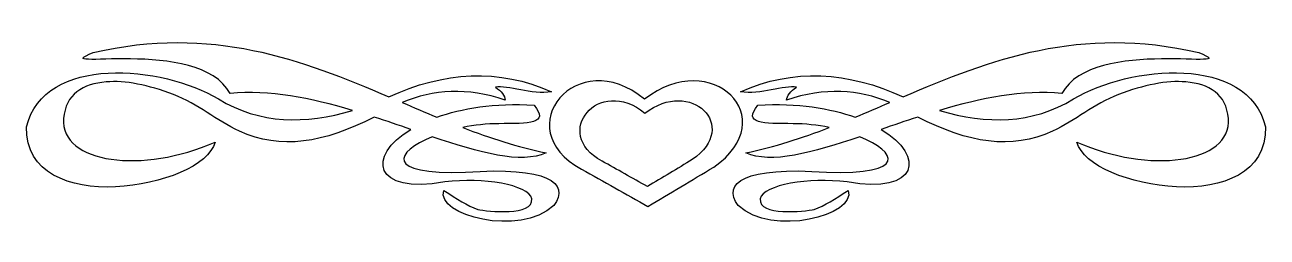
# Model space of a CAD drawing. Header units: centimetres. Extents: x -10 to 10, y 8.3 to 11.7.
import ezdxf

# ---------------------------------------------------------------- set-up
doc = ezdxf.new("R2010")
doc.units = ezdxf.units.CM
doc.header["$MEASUREMENT"] = 0
doc.layers.add('Ebene 1', color=7, linetype='Continuous')

msp = doc.modelspace()

# ---------------------------------------------------------------- linework, layer by layer
at = {"layer": 'Ebene 1'}
for points, knots in [([(-1.52893, 10.66235), (-2.36205, 11.04589), (-3.27899, 10.98747), (-4.14767, 10.58107), (-4.14767, 10.58107), (-5.54975, 11.18051), (-7.00009, 11.74185), (-8.90763, 11.29481), (-8.90763, 11.29481), (-9.73821, 10.96969), (-7.20837, 11.56913), (-6.70291, 10.63441), (-6.70291, 10.63441), (-6.08061, 10.70299), (-5.39989, 10.56075), (-4.73441, 10.36263), (-4.73441, 10.36263), (-5.49387, 10.13657), (-6.22285, 10.13911), (-6.89341, 10.54805), (-6.89341, 10.54805), (-7.79257, 11.09161), (-9.70011, 11.26687), (-9.98459, 10.09593), (-9.98459, 10.09593), (-10.00999, 8.59987), (-7.14233, 9.10025), (-6.94675, 9.85209), (-6.94675, 9.85209), (-8.09991, 9.33901), (-9.44103, 9.50157), (-9.38515, 10.23309), (-9.38515, 10.23309), (-9.35721, 10.62425), (-9.07019, 10.79189), (-8.69935, 10.82237), (-8.69935, 10.82237), (-8.39455, 10.84777), (-8.02625, 10.77411), (-7.61731, 10.61917), (-7.61731, 10.61917), (-7.21345, 10.46423), (-6.93405, 10.20261), (-6.55305, 10.02735), (-6.55305, 10.02735), (-5.89519, 9.72255), (-5.19415, 9.83685), (-4.38643, 10.25595), (-4.38643, 10.25595), (-4.18577, 10.18991), (-3.99019, 10.12387), (-3.79715, 10.05783), (-3.79715, 10.05783), (-4.51089, 9.62095), (-4.40167, 9.01135), (-3.24597, 9.20947), (-3.24597, 9.20947), (-2.63891, 9.29075), (-1.89469, 9.16375), (-1.84897, 8.94023), (-1.84897, 8.94023), (-1.81341, 8.65067), (-2.56779, 8.73703), (-2.71765, 8.76751), (-2.71765, 8.76751), (-2.89037, 8.83101), (-3.04785, 8.93261), (-3.26375, 9.07231), (-3.26375, 9.07231), (-3.40091, 8.66845), (-2.03947, 8.32047), (-1.49337, 8.82847), (-1.49337, 8.82847), (-1.22921, 9.19931), (-1.59497, 9.46347), (-2.91577, 9.36695), (-2.91577, 9.36695), (-4.23149, 9.32377), (-4.05369, 9.69207), (-3.45171, 9.93845), (-3.45171, 9.93845), (-2.68463, 9.68191), (-2.02169, 9.49395), (-1.61529, 9.67937), (-1.61529, 9.67937), (-2.07757, 9.77335), (-2.52207, 9.91813), (-2.95895, 10.08831), (-2.95895, 10.08831), (-2.77099, 10.12641), (-2.57287, 10.14927), (-2.37983, 10.14927), (-2.37983, 10.14927), (-1.89469, 10.15435), (-1.55941, 10.13911), (-1.81087, 10.44899), (-1.81087, 10.44899), (-2.45349, 10.48455), (-2.97927, 10.39565), (-3.37551, 10.25341), (-3.37551, 10.25341), (-3.56347, 10.33215), (-3.74889, 10.41089), (-3.93431, 10.49217), (-3.93431, 10.49217), (-3.43139, 10.70045), (-2.88275, 10.73601), (-2.27569, 10.53027), (-2.27569, 10.53027), (-2.27823, 10.59885), (-2.33665, 10.66997), (-2.43063, 10.73855), (-2.43063, 10.73855), (-2.23505, 10.77157), (-1.84897, 10.60901), (-1.52893, 10.66235)], [0, 0, 0, 0, 0.03448276, 0.03448276, 0.03448276, 0.03448276, 0.06896552, 0.06896552, 0.06896552, 0.06896552, 0.10344828, 0.10344828, 0.10344828, 0.10344828, 0.13793103, 0.13793103, 0.13793103, 0.13793103, 0.17241379, 0.17241379, 0.17241379, 0.17241379, 0.20689655, 0.20689655, 0.20689655, 0.20689655, 0.24137931, 0.24137931, 0.24137931, 0.24137931, 0.27586207, 0.27586207, 0.27586207, 0.27586207, 0.31034483, 0.31034483, 0.31034483, 0.31034483, 0.34482759, 0.34482759, 0.34482759, 0.34482759, 0.37931034, 0.37931034, 0.37931034, 0.37931034, 0.4137931, 0.4137931, 0.4137931, 0.4137931, 0.44827586, 0.44827586, 0.44827586, 0.44827586, 0.48275862, 0.48275862, 0.48275862, 0.48275862, 0.51724138, 0.51724138, 0.51724138, 0.51724138, 0.55172414, 0.55172414, 0.55172414, 0.55172414, 0.5862069, 0.5862069, 0.5862069, 0.5862069, 0.62068966, 0.62068966, 0.62068966, 0.62068966, 0.65517241, 0.65517241, 0.65517241, 0.65517241, 0.68965517, 0.68965517, 0.68965517, 0.68965517, 0.72413793, 0.72413793, 0.72413793, 0.72413793, 0.75862069, 0.75862069, 0.75862069, 0.75862069, 0.79310345, 0.79310345, 0.79310345, 0.79310345, 0.82758621, 0.82758621, 0.82758621, 0.82758621, 0.86206897, 0.86206897, 0.86206897, 0.86206897, 0.89655172, 0.89655172, 0.89655172, 0.89655172, 0.93103448, 0.93103448, 0.93103448, 0.93103448, 0.96551724, 0.96551724, 0.96551724, 0.96551724, 1, 1, 1, 1]), ([(1.51144, 10.66235), (1.83148, 10.60901), (2.21756, 10.77157), (2.41314, 10.73855), (2.41314, 10.73855), (2.31662, 10.66997), (2.26074, 10.59885), (2.25566, 10.53027), (2.25566, 10.53027), (2.86526, 10.73601), (3.4139, 10.70045), (3.91682, 10.49217), (3.91682, 10.49217), (3.7314, 10.41089), (3.54598, 10.33215), (3.35802, 10.25341), (3.35802, 10.25341), (2.96178, 10.39565), (2.436, 10.48455), (1.79338, 10.44899), (1.79338, 10.44899), (1.54192, 10.13911), (1.8772, 10.15435), (2.36234, 10.14927), (2.36234, 10.14927), (2.55284, 10.14927), (2.7535, 10.12641), (2.94146, 10.08831), (2.94146, 10.08831), (2.50458, 9.91813), (2.06008, 9.77335), (1.5978, 9.67937), (1.5978, 9.67937), (2.0042, 9.49395), (2.66714, 9.68191), (3.43422, 9.93845), (3.43422, 9.93845), (4.0362, 9.69207), (4.214, 9.32377), (2.89828, 9.36695), (2.89828, 9.36695), (1.57748, 9.46347), (1.21172, 9.19931), (1.47588, 8.82847), (1.47588, 8.82847), (2.02198, 8.32047), (3.38342, 8.66845), (3.24626, 9.07231), (3.24626, 9.07231), (3.03036, 8.93261), (2.87288, 8.83101), (2.70016, 8.76751), (2.70016, 8.76751), (2.5503, 8.73703), (1.79592, 8.65067), (1.83148, 8.94023), (1.83148, 8.94023), (1.8772, 9.16375), (2.62142, 9.29075), (3.22848, 9.20947), (3.22848, 9.20947), (4.38418, 9.01135), (4.4934, 9.62095), (3.77966, 10.05783), (3.77966, 10.05783), (3.9727, 10.12387), (4.16828, 10.18991), (4.36894, 10.25595), (4.36894, 10.25595), (5.17666, 9.83685), (5.8777, 9.72255), (6.53556, 10.02735), (6.53556, 10.02735), (6.91402, 10.20261), (7.19596, 10.46423), (7.59982, 10.61917), (7.59982, 10.61917), (8.00876, 10.77411), (8.37706, 10.84777), (8.68186, 10.82237), (8.68186, 10.82237), (9.0527, 10.79189), (9.33972, 10.62425), (9.36766, 10.23309), (9.36766, 10.23309), (9.42354, 9.50157), (8.08242, 9.33901), (6.92926, 9.85209), (6.92926, 9.85209), (7.12484, 9.10025), (9.9925, 8.59987), (9.9671, 10.09593), (9.9671, 10.09593), (9.68262, 11.26687), (7.77508, 11.09161), (6.87592, 10.54805), (6.87592, 10.54805), (6.20536, 10.13911), (5.47638, 10.13657), (4.71692, 10.36263), (4.71692, 10.36263), (5.3824, 10.56075), (6.06312, 10.70299), (6.68542, 10.63441), (6.68542, 10.63441), (7.19088, 11.56913), (9.72072, 10.96969), (8.89014, 11.29481), (8.89014, 11.29481), (6.9826, 11.74185), (5.53226, 11.18051), (4.13018, 10.58107), (4.13018, 10.58107), (3.2615, 10.98747), (2.34456, 11.04589), (1.51144, 10.66235)], [0, 0, 0, 0, 0.03448276, 0.03448276, 0.03448276, 0.03448276, 0.06896552, 0.06896552, 0.06896552, 0.06896552, 0.10344828, 0.10344828, 0.10344828, 0.10344828, 0.13793103, 0.13793103, 0.13793103, 0.13793103, 0.17241379, 0.17241379, 0.17241379, 0.17241379, 0.20689655, 0.20689655, 0.20689655, 0.20689655, 0.24137931, 0.24137931, 0.24137931, 0.24137931, 0.27586207, 0.27586207, 0.27586207, 0.27586207, 0.31034483, 0.31034483, 0.31034483, 0.31034483, 0.34482759, 0.34482759, 0.34482759, 0.34482759, 0.37931034, 0.37931034, 0.37931034, 0.37931034, 0.4137931, 0.4137931, 0.4137931, 0.4137931, 0.44827586, 0.44827586, 0.44827586, 0.44827586, 0.48275862, 0.48275862, 0.48275862, 0.48275862, 0.51724138, 0.51724138, 0.51724138, 0.51724138, 0.55172414, 0.55172414, 0.55172414, 0.55172414, 0.5862069, 0.5862069, 0.5862069, 0.5862069, 0.62068966, 0.62068966, 0.62068966, 0.62068966, 0.65517241, 0.65517241, 0.65517241, 0.65517241, 0.68965517, 0.68965517, 0.68965517, 0.68965517, 0.72413793, 0.72413793, 0.72413793, 0.72413793, 0.75862069, 0.75862069, 0.75862069, 0.75862069, 0.79310345, 0.79310345, 0.79310345, 0.79310345, 0.82758621, 0.82758621, 0.82758621, 0.82758621, 0.86206897, 0.86206897, 0.86206897, 0.86206897, 0.89655172, 0.89655172, 0.89655172, 0.89655172, 0.93103448, 0.93103448, 0.93103448, 0.93103448, 0.96551724, 0.96551724, 0.96551724, 0.96551724, 1, 1, 1, 1]), ([(-0.03287, 10.54297), (1.04662, 11.38625), (2.21756, 10.24071), (1.08218, 9.44823), (1.08218, 9.44823), (0.72912, 9.23741), (0.37606, 9.02659), (0.023, 8.81577), (0.023, 8.81577), (-0.33259, 9.01643), (-0.68819, 9.21455), (-1.04633, 9.41521), (-1.04633, 9.41521), (-2.25283, 10.06799), (-1.11491, 11.44721), (-0.03287, 10.54297)], [0, 0, 0, 0, 0.25, 0.25, 0.25, 0.25, 0.5, 0.5, 0.5, 0.5, 0.75, 0.75, 0.75, 0.75, 1, 1, 1, 1]), ([(-0.02525, 10.31691), (-0.76693, 10.93413), (-1.54163, 9.99179), (-0.71613, 9.54475), (-0.71613, 9.54475), (-0.47229, 9.41013), (-0.22845, 9.27297), (0.01284, 9.13581), (0.01284, 9.13581), (0.25414, 9.28059), (0.49544, 9.42537), (0.73674, 9.57015), (0.73674, 9.57015), (1.51398, 10.11117), (0.71134, 10.89349), (-0.02525, 10.31691)], [0, 0, 0, 0, 0.25, 0.25, 0.25, 0.25, 0.5, 0.5, 0.5, 0.5, 0.75, 0.75, 0.75, 0.75, 1, 1, 1, 1])]:
    msp.add_open_spline(points, degree=3, knots=knots, dxfattribs=at)

doc.saveas('drawing.dxf')
